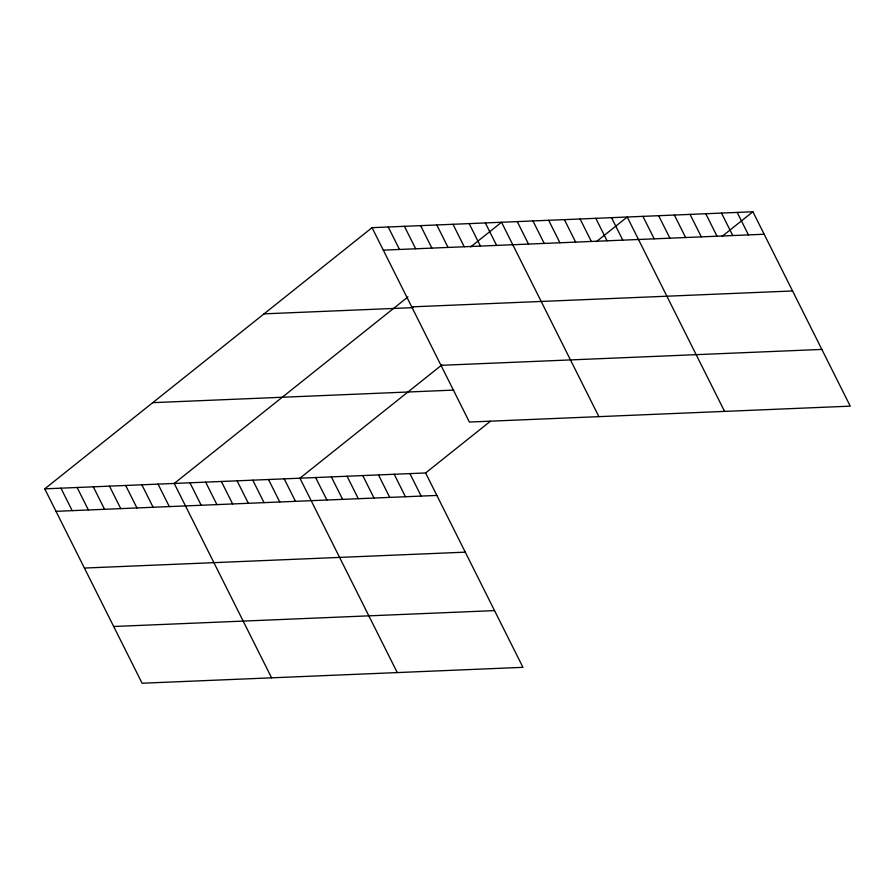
<?xml version="1.0" encoding="UTF-8"?>
<svg xmlns="http://www.w3.org/2000/svg" width="895" height="895" viewBox="0 0 895 895"><rect width="100%" height="100%" fill="white"/><g stroke="black" fill="none" stroke-linecap="round" stroke-linejoin="round"><path stroke-width="1.34" d="M44.75 488.849L425.617 472.952L522.948 667.334L142.092 683.232L44.75 488.849L372.051 227.666L752.908 211.768L850.25 406.151L469.383 422.048L372.051 227.666M407.93 296.961L174.245 483.445L271.588 677.828M470.68 246.886L501.536 222.262L598.878 416.645M441.85 364.947L299.926 478.198L397.268 672.581M596.372 241.639L627.227 217.015L724.57 411.398M425.617 472.952L490.415 421.243M722.052 236.392L752.908 211.768M383.295 250.141L764.162 234.244M411.711 306.862L792.578 290.964M264.036 313.854L413.177 307.634M440.978 365.317L821.845 349.419M152.754 402.661L453.765 390.097M56.005 511.325L436.872 495.427M84.41 568.056L465.277 552.159M113.676 626.5L494.543 610.603M737.2 212.428L748.455 234.893M721.493 213.077L732.748 235.553M705.775 213.737L717.029 236.202M690.067 214.386L701.322 236.862M674.36 215.046L685.615 237.522M658.653 215.706L669.896 238.171M642.934 216.355L654.189 238.831M611.52 217.664L622.763 240.14M595.801 218.324L607.056 240.8M580.094 218.984L591.349 241.449M564.387 219.633L575.642 242.109M548.669 220.293L559.923 242.769M532.961 220.953L544.216 243.418M517.254 221.602L528.509 244.078M485.358 222.933L496.602 245.409M469.17 223.616L480.425 246.08M452.982 224.287L464.236 246.763M436.794 224.958L448.048 247.434M420.605 225.641L431.86 248.105M404.417 226.312L415.672 248.788M388.229 226.994L399.483 249.459M409.899 473.612L421.153 496.087M394.192 474.272L405.446 496.736M378.484 474.921L389.739 497.396M362.777 475.581L374.02 498.045M347.059 476.229L358.313 498.705M331.351 476.89L342.606 499.365M315.644 477.55L326.899 500.014M284.218 478.859L295.473 501.334M268.511 479.507L279.766 501.983M252.793 480.167L264.047 502.643M237.085 480.828L248.34 503.292M221.378 481.476L232.633 503.952M205.66 482.136L216.914 504.612M189.953 482.797L201.207 505.261M158.057 484.128L169.312 506.592M141.869 484.799L153.123 507.275M125.68 485.47L136.935 507.946M109.492 486.153L120.747 508.617M93.315 486.824L104.558 509.3M77.127 487.506L88.381 509.971M60.938 488.178L72.193 510.653"/></g></svg>
